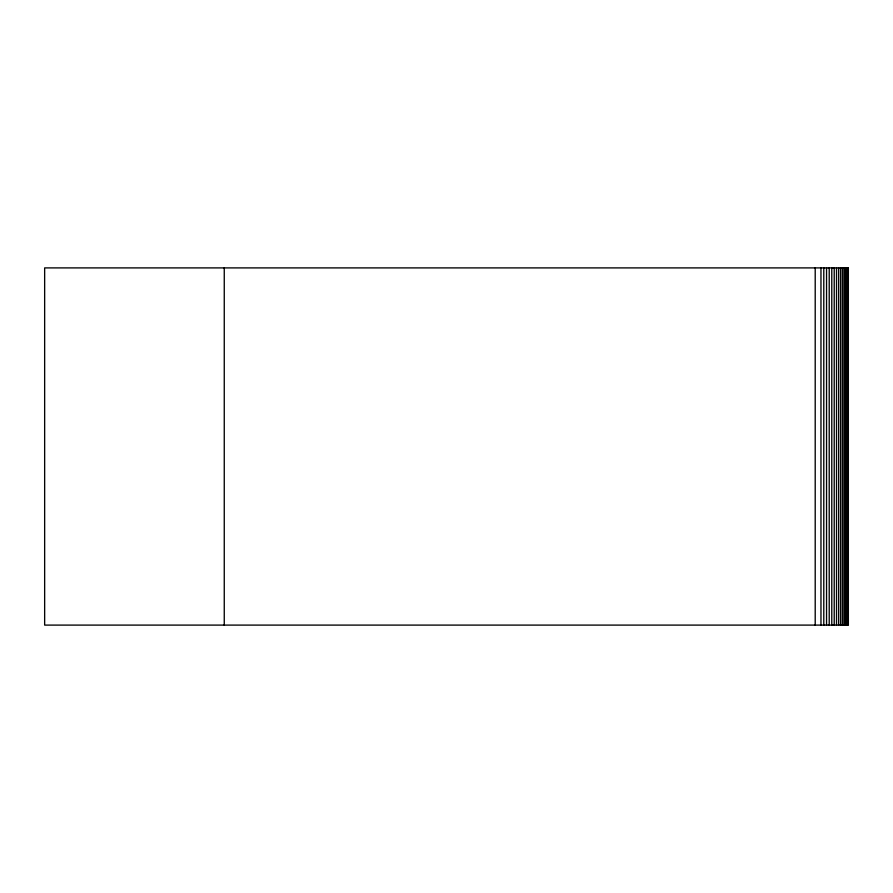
<?xml version="1.0" encoding="UTF-8"?>
<svg xmlns="http://www.w3.org/2000/svg" width="893" height="893" viewBox="0 0 893 893"><rect width="100%" height="100%" fill="white"/><g stroke="black" fill="none" stroke-linecap="round" stroke-linejoin="round"><path stroke-width="1.34" d="M847.848 267.9L847.848 625.1M847.223 267.9L847.223 625.1M846.352 267.9L846.352 625.1M845.247 267.9L845.247 625.1M843.907 267.9L843.907 625.1M842.356 267.9L842.356 625.1M840.592 267.9L840.592 625.1M838.639 267.9L838.639 625.1M836.507 267.9L836.507 625.1M834.218 267.9L834.218 625.1M831.785 267.9L831.785 625.1M829.217 267.9L829.217 625.1M826.55 267.9L826.55 625.1M823.793 267.9L823.793 625.1M820.968 267.9L820.968 625.1M815.209 267.9L815.209 625.1M224.255 267.9L224.255 625.1M848.35 267.9L44.65 267.9L44.65 625.1L848.35 625.1L848.35 267.9"/></g></svg>
